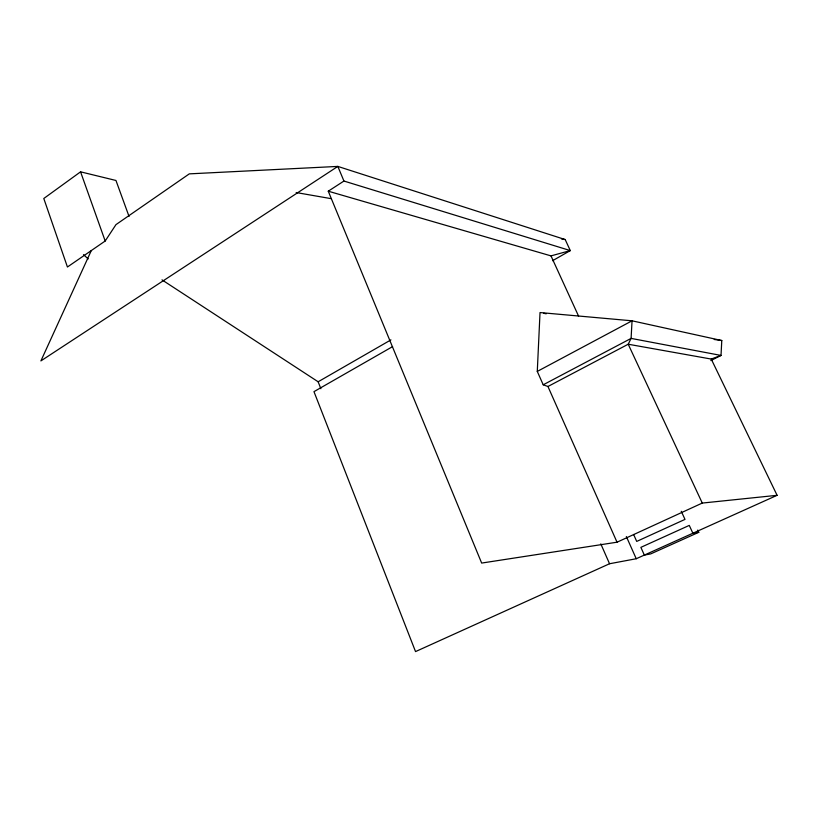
<?xml version="1.0" encoding="UTF-8"?>
<svg xmlns="http://www.w3.org/2000/svg" width="818" height="818" viewBox="0 0 818 818"><rect width="100%" height="100%" fill="white"/><g stroke="black" fill="none" stroke-linecap="round" stroke-linejoin="round"><path stroke-width="1.23" d="M547.937 386.495L628.214 344.225L711.231 359.061L777.1 495.309L702.273 503.07L617.028 542.201L547.937 386.495L543.213 384.797L537.283 371.413L540.023 312.558L632.048 320.809L721.783 340.533L721.016 355.431L710.822 360.595M91.299 250.574L40.9 360.902L337.834 166.412L565.197 239.562L570.299 250.594L552.579 260.707M129.04 216.443L115.962 180.471L80.563 171.831L43.794 198.498L67.434 267.005L105.185 241.013L115.962 224.633L189.306 173.866L337.834 166.412L343.938 181.044L570.299 250.594L550.995 255.881L328.263 191.197L481.659 563.07L617.028 542.201M328.263 191.197L343.938 181.044M162.005 279.868L318.141 381.781L390.932 339.879M392.609 346.607L313.969 391.648L415.534 651.588L609.543 563.745L636.24 558.735L777.1 495.309M537.283 371.413L632.048 320.809L631.097 338.396L628.214 344.225L702.273 503.07M543.213 384.797L631.097 338.396L721.016 355.431L711.231 359.061M698.776 532.293L650.678 553.919L644.339 555.085L640.872 547.354L689.267 525.401L692.877 533.234L698.776 532.293L697.754 530.084M714.226 339.48L721.783 340.533M296.167 192.547L331.362 198.692M561.424 238.907L565.197 239.562M543.714 313.304L546.189 313.805M83.497 254.643L88.201 258.938M681.261 511.291L684.993 519.389L636.721 541.414L633.613 534.481M550.995 255.881L578.592 316.147M626.353 536.557L636.24 558.735M600.801 543.878L609.543 563.745M318.141 381.781L320.861 388.714M80.563 171.831L105.185 241.013"/></g></svg>
